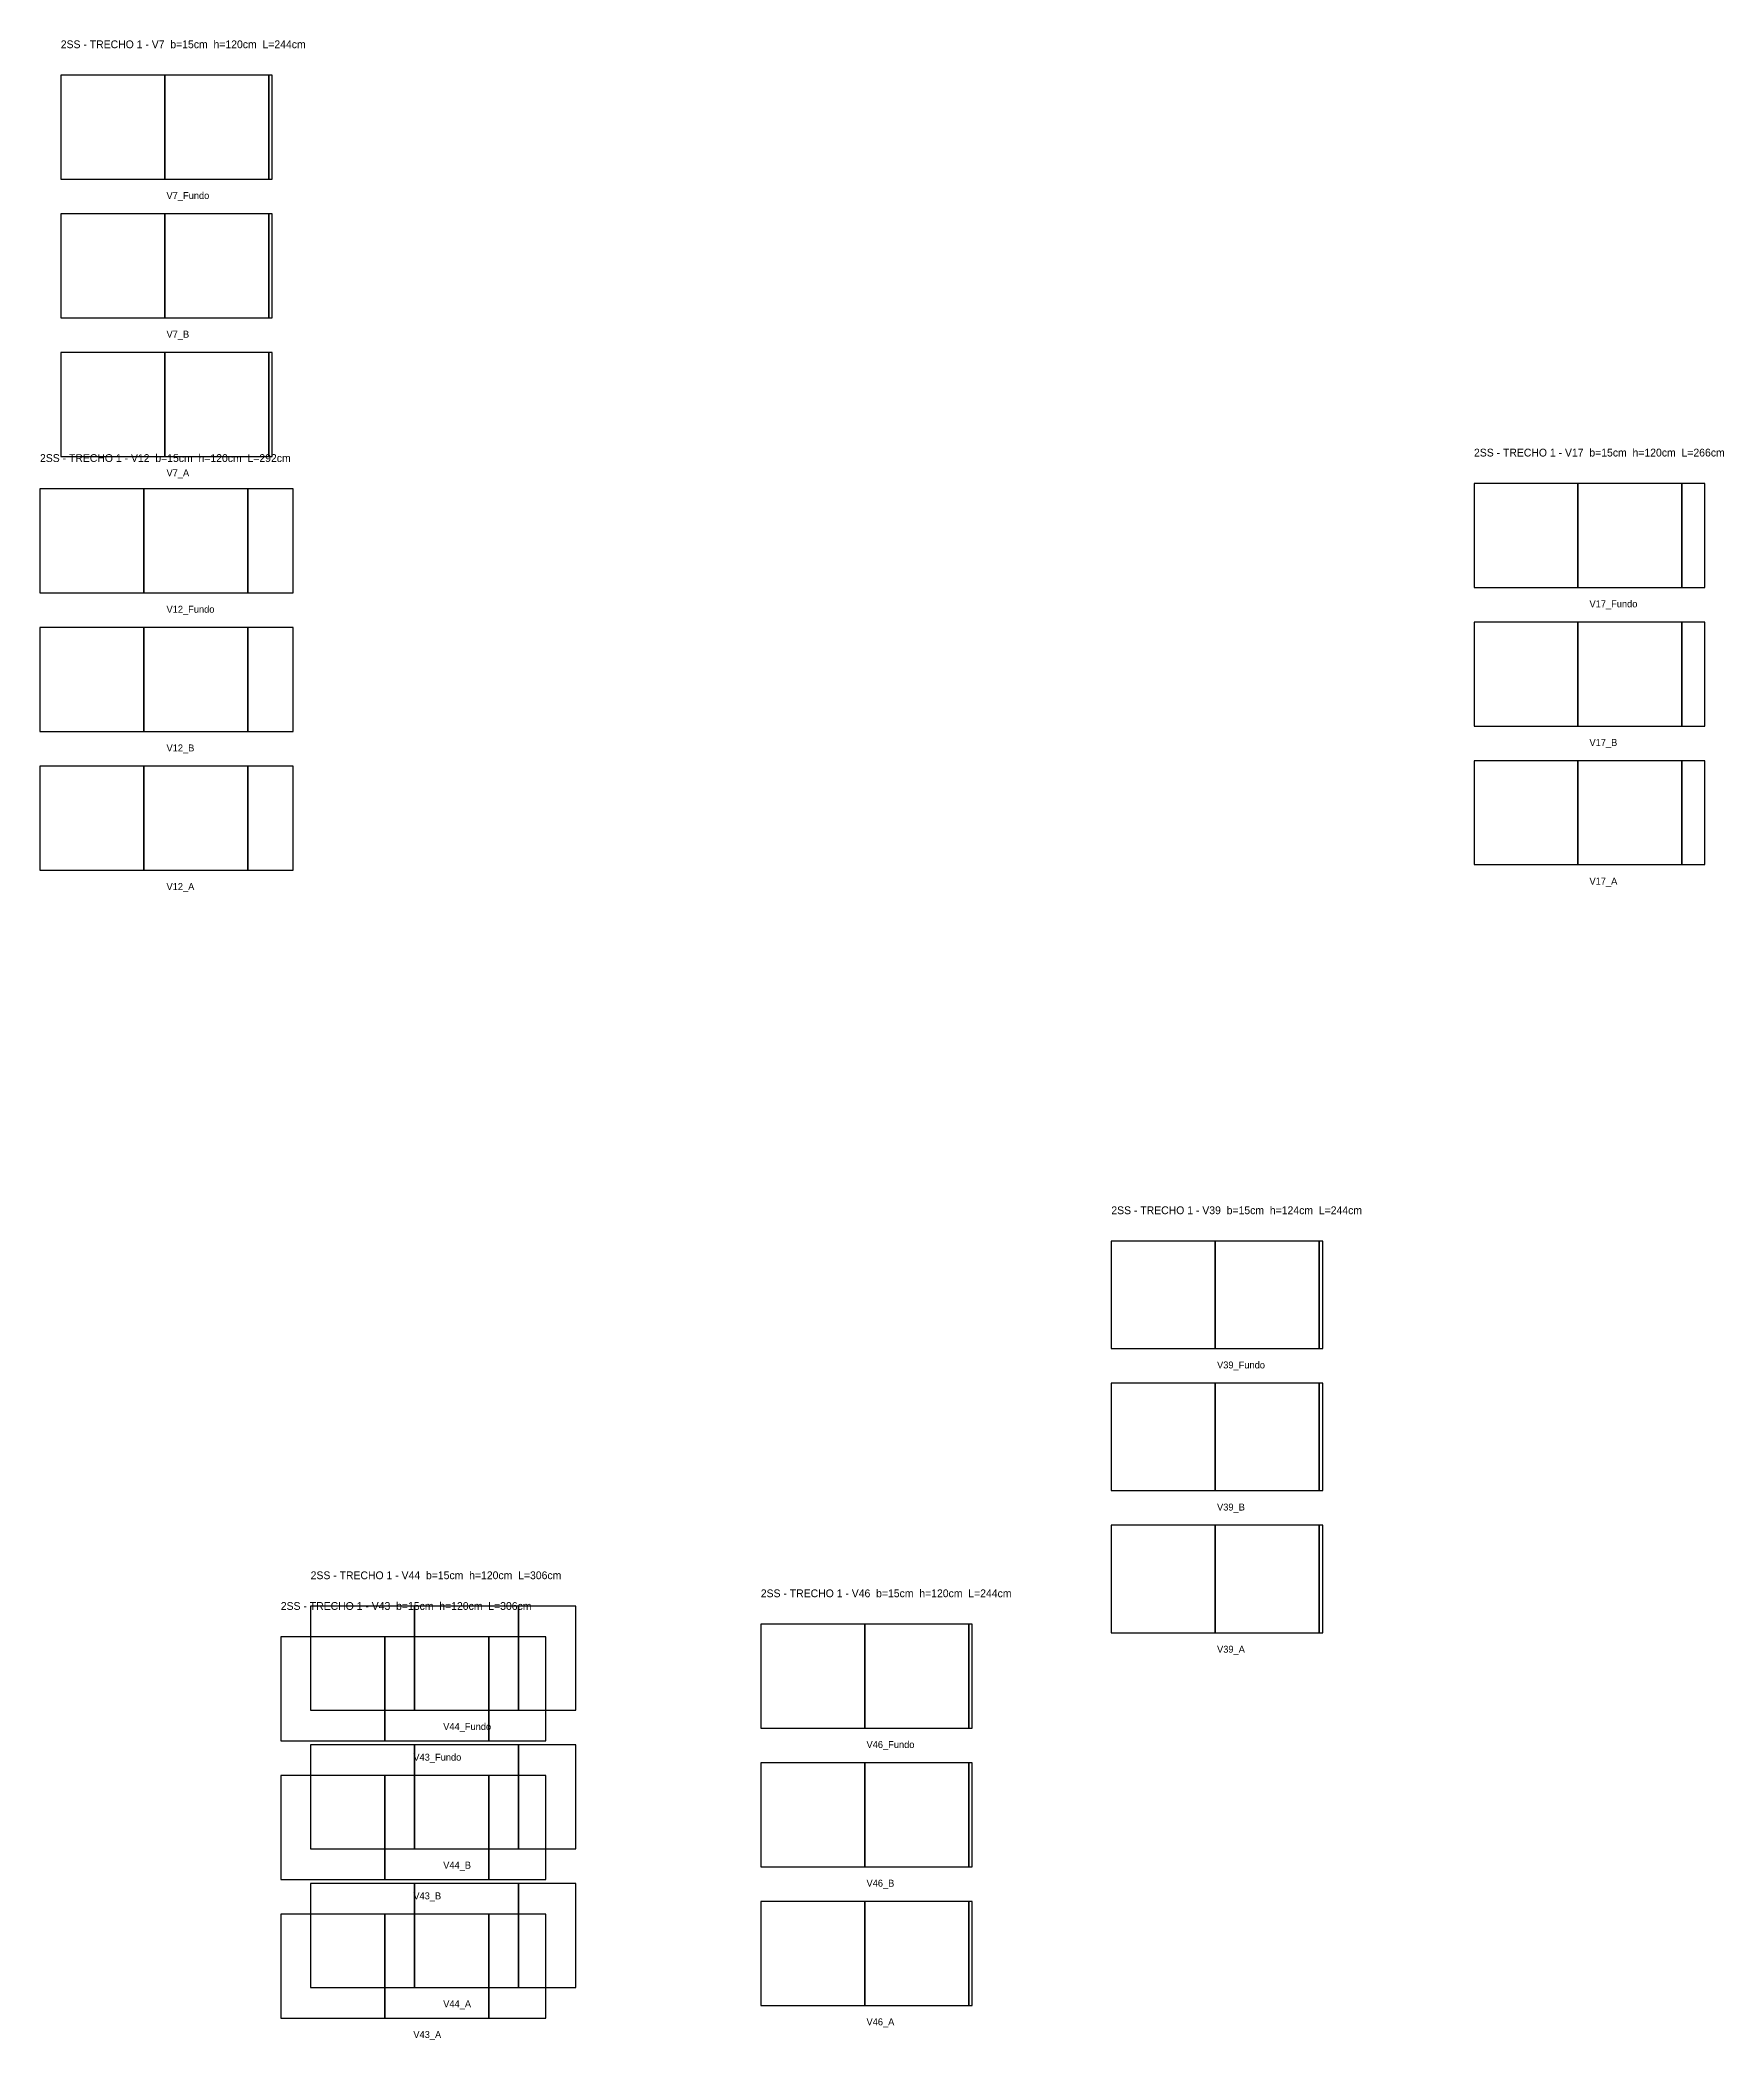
# Model space of a CAD drawing. Header units: metres. Extents: x 129680 to 134496, y 27230 to 32266.
# Drawn here: x 132553 to 134496, y 29958 to 32266 of the extents above; entities that cross this region are included whole.
import ezdxf

# ---------------------------------------------------------------- set-up
doc = ezdxf.new("R2010")
doc.units = ezdxf.units.M

msp = doc.modelspace()

# ---------------------------------------------------------------- linework, layer by layer
at = {"layer": 'Paineis'}
for points in [[(132576.85, 32105.14), (132696.85, 32105.14), (132696.85, 32225.14), (132576.85, 32225.14)], [(132696.85, 32105.14), (132816.85, 32105.14), (132816.85, 32225.14), (132696.85, 32225.14)], [(132816.85, 32105.14), (132820.85, 32105.14), (132820.85, 32225.14), (132816.85, 32225.14)], [(132576.85, 31945.14), (132696.85, 31945.14), (132696.85, 32065.14), (132576.85, 32065.14)], [(132696.85, 31945.14), (132816.85, 31945.14), (132816.85, 32065.14), (132696.85, 32065.14)], [(132816.85, 31945.14), (132820.85, 31945.14), (132820.85, 32065.14), (132816.85, 32065.14)], [(132576.85, 31785.14), (132696.85, 31785.14), (132696.85, 31905.14), (132576.85, 31905.14)], [(132696.85, 31785.14), (132816.85, 31785.14), (132816.85, 31905.14), (132696.85, 31905.14)], [(132816.85, 31785.14), (132820.85, 31785.14), (132820.85, 31905.14), (132816.85, 31905.14)], [(132552.85, 31627.69), (132672.85, 31627.69), (132672.85, 31747.69), (132552.85, 31747.69)], [(132672.85, 31627.69), (132792.85, 31627.69), (132792.85, 31747.69), (132672.85, 31747.69)], [(132792.85, 31627.69), (132844.85, 31627.69), (132844.85, 31747.69), (132792.85, 31747.69)], [(134207.82, 31634), (134327.82, 31634), (134327.82, 31754), (134207.82, 31754)], [(134327.82, 31634), (134447.82, 31634), (134447.82, 31754), (134327.82, 31754)], [(134447.82, 31634), (134474.32, 31634), (134474.32, 31754), (134447.82, 31754)], [(132552.85, 31467.69), (132672.85, 31467.69), (132672.85, 31587.69), (132552.85, 31587.69)], [(132672.85, 31467.69), (132792.85, 31467.69), (132792.85, 31587.69), (132672.85, 31587.69)], [(132792.85, 31467.69), (132844.85, 31467.69), (132844.85, 31587.69), (132792.85, 31587.69)], [(134207.82, 31474), (134327.82, 31474), (134327.82, 31594), (134207.82, 31594)], [(134327.82, 31474), (134447.82, 31474), (134447.82, 31594), (134327.82, 31594)], [(134447.82, 31474), (134474.32, 31474), (134474.32, 31594), (134447.82, 31594)], [(134207.82, 31314), (134327.82, 31314), (134327.82, 31434), (134207.82, 31434)], [(134327.82, 31314), (134447.82, 31314), (134447.82, 31434), (134327.82, 31434)], [(134447.82, 31314), (134474.32, 31314), (134474.32, 31434), (134447.82, 31434)], [(132552.85, 31307.69), (132672.85, 31307.69), (132672.85, 31427.69), (132552.85, 31427.69)], [(132672.85, 31307.69), (132792.85, 31307.69), (132792.85, 31427.69), (132672.85, 31427.69)], [(132792.85, 31307.69), (132844.85, 31307.69), (132844.85, 31427.69), (132792.85, 31427.69)], [(133789.26, 30755.68), (133909.26, 30755.68), (133909.26, 30879.68), (133789.26, 30879.68)], [(133909.26, 30755.68), (134029.26, 30755.68), (134029.26, 30879.68), (133909.26, 30879.68)], [(134029.26, 30755.68), (134033.26, 30755.68), (134033.26, 30879.68), (134029.26, 30879.68)], [(133789.26, 30591.68), (133909.26, 30591.68), (133909.26, 30715.68), (133789.26, 30715.68)], [(133909.26, 30591.68), (134029.26, 30591.68), (134029.26, 30715.68), (133909.26, 30715.68)], [(134029.26, 30591.68), (134033.26, 30591.68), (134033.26, 30715.68), (134029.26, 30715.68)], [(133789.26, 30427.68), (133909.26, 30427.68), (133909.26, 30551.68), (133789.26, 30551.68)], [(133909.26, 30427.68), (134029.26, 30427.68), (134029.26, 30551.68), (133909.26, 30551.68)], [(134029.26, 30427.68), (134033.26, 30427.68), (134033.26, 30551.68), (134029.26, 30551.68)], [(132865.19, 30338.47), (132985.19, 30338.47), (132985.19, 30458.47), (132865.19, 30458.47)], [(132985.19, 30338.47), (133105.19, 30338.47), (133105.19, 30458.47), (132985.19, 30458.47)], [(133105.19, 30338.47), (133171.19, 30338.47), (133171.19, 30458.47), (133105.19, 30458.47)], [(132830.74, 30303.04), (132950.74, 30303.04), (132950.74, 30423.04), (132830.74, 30423.04)], [(132950.74, 30303.04), (133070.74, 30303.04), (133070.74, 30423.04), (132950.74, 30423.04)], [(133070.74, 30303.04), (133136.74, 30303.04), (133136.74, 30423.04), (133070.74, 30423.04)], [(133384.72, 30317.66), (133504.72, 30317.66), (133504.72, 30437.66), (133384.72, 30437.66)], [(133504.72, 30317.66), (133624.72, 30317.66), (133624.72, 30437.66), (133504.72, 30437.66)], [(133624.72, 30317.66), (133628.72, 30317.66), (133628.72, 30437.66), (133624.72, 30437.66)], [(132865.19, 30178.47), (132985.19, 30178.47), (132985.19, 30298.47), (132865.19, 30298.47)], [(132985.19, 30178.47), (133105.19, 30178.47), (133105.19, 30298.47), (132985.19, 30298.47)], [(133105.19, 30178.47), (133171.19, 30178.47), (133171.19, 30298.47), (133105.19, 30298.47)], [(132830.74, 30143.04), (132950.74, 30143.04), (132950.74, 30263.04), (132830.74, 30263.04)], [(132950.74, 30143.04), (133070.74, 30143.04), (133070.74, 30263.04), (132950.74, 30263.04)], [(133070.74, 30143.04), (133136.74, 30143.04), (133136.74, 30263.04), (133070.74, 30263.04)], [(133384.72, 30157.66), (133504.72, 30157.66), (133504.72, 30277.66), (133384.72, 30277.66)], [(133504.72, 30157.66), (133624.72, 30157.66), (133624.72, 30277.66), (133504.72, 30277.66)], [(133624.72, 30157.66), (133628.72, 30157.66), (133628.72, 30277.66), (133624.72, 30277.66)], [(132865.19, 30018.47), (132985.19, 30018.47), (132985.19, 30138.47), (132865.19, 30138.47)], [(132985.19, 30018.47), (133105.19, 30018.47), (133105.19, 30138.47), (132985.19, 30138.47)], [(133105.19, 30018.47), (133171.19, 30018.47), (133171.19, 30138.47), (133105.19, 30138.47)], [(132830.74, 29983.04), (132950.74, 29983.04), (132950.74, 30103.04), (132830.74, 30103.04)], [(132950.74, 29983.04), (133070.74, 29983.04), (133070.74, 30103.04), (132950.74, 30103.04)], [(133070.74, 29983.04), (133136.74, 29983.04), (133136.74, 30103.04), (133070.74, 30103.04)], [(133384.72, 29997.66), (133504.72, 29997.66), (133504.72, 30117.66), (133384.72, 30117.66)], [(133504.72, 29997.66), (133624.72, 29997.66), (133624.72, 30117.66), (133504.72, 30117.66)], [(133624.72, 29997.66), (133628.72, 29997.66), (133628.72, 30117.66), (133624.72, 30117.66)]]:
    msp.add_lwpolyline(points, close=True, dxfattribs=at)

# ---------------------------------------------------------------- texts
at = {"layer": 'NOMENCLATURA', "char_height": 9, "attachment_point": 1}
for s, insert in [('2SS - TRECHO 1 - V7  b=15cm  h=120cm  L=244cm', (132576.85, 32265.14)), ('2SS - TRECHO 1 - V12  b=15cm  h=120cm  L=292cm', (132552.85, 31787.69)), ('2SS - TRECHO 1 - V17  b=15cm  h=120cm  L=266cm', (134207.82, 31794)), ('2SS - TRECHO 1 - V39  b=15cm  h=124cm  L=244cm', (133789.26, 30919.68)), ('2SS - TRECHO 1 - V44  b=15cm  h=120cm  L=306cm', (132865.19, 30498.47)), ('2SS - TRECHO 1 - V46  b=15cm  h=120cm  L=244cm', (133384.72, 30477.66)), ('2SS - TRECHO 1 - V43  b=15cm  h=120cm  L=306cm', (132830.74, 30463.04))]:
    msp.add_mtext(s, dxfattribs=dict(at, insert=insert))
at = {"layer": 'Texto Secao', "char_height": 8, "attachment_point": 1}
for s, insert in [('V7_Fundo', (132698.85, 32090.14)), ('V7_B', (132698.85, 31930.14)), ('V7_A', (132698.85, 31770.14)), ('V17_Fundo', (134341.07, 31619)), ('V12_Fundo', (132698.85, 31612.69)), ('V17_B', (134341.07, 31459)), ('V12_B', (132698.85, 31452.69)), ('V17_A', (134341.07, 31299)), ('V12_A', (132698.85, 31292.69)), ('V39_Fundo', (133911.26, 30740.68)), ('V39_B', (133911.26, 30576.68)), ('V39_A', (133911.26, 30412.68)), ('V44_Fundo', (133018.19, 30323.47)), ('V46_Fundo', (133506.72, 30302.66)), ('V43_Fundo', (132983.74, 30288.04)), ('V44_B', (133018.19, 30163.47)), ('V46_B', (133506.72, 30142.66)), ('V43_B', (132983.74, 30128.04)), ('V44_A', (133018.19, 30003.47)), ('V46_A', (133506.72, 29982.66)), ('V43_A', (132983.74, 29968.04))]:
    msp.add_mtext(s, dxfattribs=dict(at, insert=insert))

doc.saveas('drawing.dxf')
